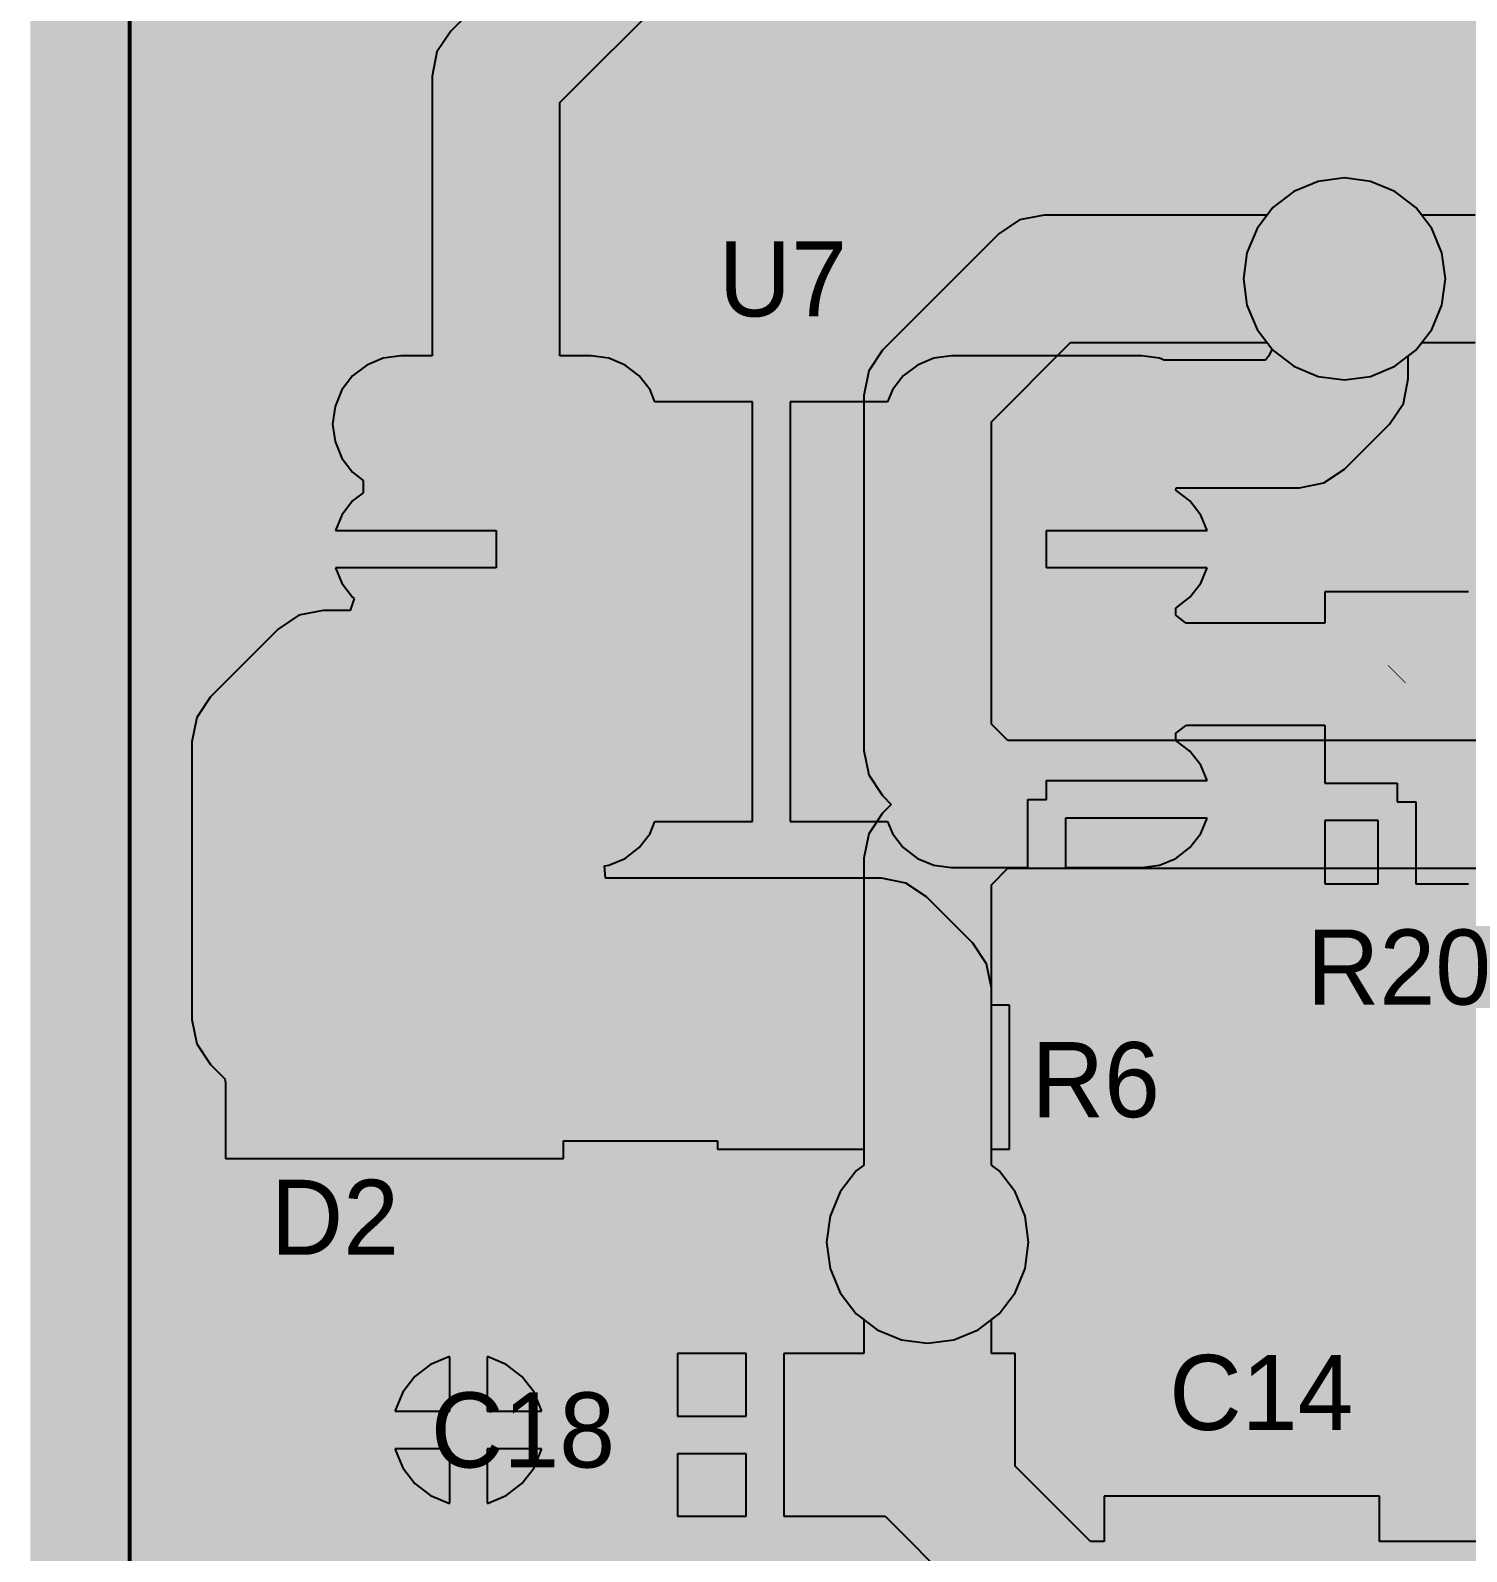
# Model space of a CAD drawing. Extents: x 68.2 to 119.3, y 46.6 to 104.3.
# Drawn here: x 68.24 to 82.81, y 54.52 to 69.96 of the extents above; entities that cross this region are included whole.
import ezdxf

# ---------------------------------------------------------------- set-up
doc = ezdxf.new("R2010")
doc.units = 0
doc.layers.get('0').update_dxf_attribs({"linetype": 'CONTINUOUS'})
for name, color, linetype in [('BOTTOMLAYER', 5, 'CONTINUOUS'), ('BOTTOMSOLDER', 6, 'CONTINUOUS'), ('INTERNALPLANE1', 76, 'CONTINUOUS'), ('INTERNALPLANE2', 16, 'CONTINUOUS'), ('KEEPOUTLAYER', 6, 'CONTINUOUS'), ('MULTILAYER', 9, 'CONTINUOUS'), ('TOPLAYER', 1, 'CONTINUOUS'), ('TOPOVERLAY', 2, 'CONTINUOUS'), ('TOPPASTE', 8, 'CONTINUOUS'), ('TOPSOLDER', 216, 'CONTINUOUS')]:
    doc.layers.add(name, color=color, linetype=linetype)

# ---------------------------------------------------------------- blocks, each defined once
blk = doc.blocks.new('SO_8_1_7')
at = {"layer": 'TOPLAYER', "const_width": 0.61}
for points in [[(-1.829, 1.905), (-3.759, 1.905)], [(3.759, 1.905), (1.829, 1.905)], [(-1.829, 0.635), (-3.759, 0.635)], [(3.759, 0.635), (1.829, 0.635)], [(-1.829, -0.635), (-3.759, -0.635)], [(3.759, -0.635), (1.829, -0.635)], [(-1.829, -1.905), (-3.759, -1.905)], [(3.759, -1.905), (1.829, -1.905)]]:
    blk.add_lwpolyline(points, dxfattribs=at)
at = {"layer": 'TOPLAYER', "const_width": 0.305}
for points in [[(-3.912, 1.905, 1), (-3.607, 1.905, 1)], [(-1.981, 1.905, 1), (-1.676, 1.905, 1)], [(1.676, 1.905, 1), (1.981, 1.905, 1)], [(3.607, 1.905, 1), (3.912, 1.905, 1)], [(-3.912, 0.635, 1), (-3.607, 0.635, 1)], [(-1.981, 0.635, 1), (-1.676, 0.635, 1)], [(1.676, 0.635, 1), (1.981, 0.635, 1)], [(3.607, 0.635, 1), (3.912, 0.635, 1)], [(-3.912, -0.635, 1), (-3.607, -0.635, 1)], [(-1.981, -0.635, 1), (-1.676, -0.635, 1)], [(1.676, -0.635, 1), (1.981, -0.635, 1)], [(3.607, -0.635, 1), (3.912, -0.635, 1)], [(-3.912, -1.905, 1), (-3.607, -1.905, 1)], [(-1.981, -1.905, 1), (-1.676, -1.905, 1)], [(1.676, -1.905, 1), (1.981, -1.905, 1)], [(3.607, -1.905, 1), (3.912, -1.905, 1)]]:
    blk.add_lwpolyline(points, format="xyb", close=True, dxfattribs=at)
at = {"layer": 'TOPLAYER'}
blk.add_solid([(-1, -1.75), (1, -1.75), (-1, 1.75), (1, 1.75)], dxfattribs=at)
at = {"layer": 'TOPOVERLAY', "const_width": 0.254}
for points in [[(-1.27, 2.54), (-1.27, -2.54)], [(-0.635, 2.54), (-1.27, 2.54)], [(1.27, 2.54), (0.635, 2.54)], [(1.27, 2.54), (1.27, -2.54)], [(1.27, -2.54), (-1.27, -2.54)]]:
    blk.add_lwpolyline(points, dxfattribs=at)
at = {"layer": 'TOPOVERLAY', "const_width": 0.127}
for points in [[(-1.333, 2.54, 1), (-1.206, 2.54, 1)], [(-1.333, 2.54, 1), (-1.206, 2.54, 1)], [(-0.699, 2.54, 1), (-0.572, 2.54, 1)], [(-0.699, 2.54, 1), (-0.572, 2.54, 1)], [(0.572, 2.54, 1), (0.699, 2.54, 1)], [(0.572, 2.54, 1), (0.699, 2.54, 1)], [(1.206, 2.54, 1), (1.333, 2.54, 1)], [(1.206, 2.54, 1), (1.333, 2.54, 1)], [(-1.333, -2.54, 1), (-1.206, -2.54, 1)], [(-1.333, -2.54, 1), (-1.206, -2.54, 1)], [(1.206, -2.54, 1), (1.333, -2.54, 1)], [(1.206, -2.54, 1), (1.333, -2.54, 1)]]:
    blk.add_lwpolyline(points, format="xyb", close=True, dxfattribs=at)
at = {"layer": 'TOPOVERLAY', "const_width": 0.254}
blk.add_lwpolyline([(0.635, 2.54, -1), (-0.635, 2.54)], format="xyb", dxfattribs=at)
at = {"layer": 'TOPPASTE', "const_width": 0.61}
for points in [[(-1.829, 1.905), (-3.759, 1.905)], [(3.759, 1.905), (1.829, 1.905)], [(-1.829, 0.635), (-3.759, 0.635)], [(3.759, 0.635), (1.829, 0.635)], [(-1.829, -0.635), (-3.759, -0.635)], [(3.759, -0.635), (1.829, -0.635)], [(-1.829, -1.905), (-3.759, -1.905)], [(3.759, -1.905), (1.829, -1.905)]]:
    blk.add_lwpolyline(points, dxfattribs=at)
at = {"layer": 'TOPPASTE', "const_width": 0.305}
for points in [[(-3.912, 1.905, 1), (-3.607, 1.905, 1)], [(-1.981, 1.905, 1), (-1.676, 1.905, 1)], [(1.676, 1.905, 1), (1.981, 1.905, 1)], [(3.607, 1.905, 1), (3.912, 1.905, 1)], [(-3.912, 0.635, 1), (-3.607, 0.635, 1)], [(-1.981, 0.635, 1), (-1.676, 0.635, 1)], [(1.676, 0.635, 1), (1.981, 0.635, 1)], [(3.607, 0.635, 1), (3.912, 0.635, 1)], [(-3.912, -0.635, 1), (-3.607, -0.635, 1)], [(-1.981, -0.635, 1), (-1.676, -0.635, 1)], [(1.676, -0.635, 1), (1.981, -0.635, 1)], [(3.607, -0.635, 1), (3.912, -0.635, 1)], [(-3.912, -1.905, 1), (-3.607, -1.905, 1)], [(-1.981, -1.905, 1), (-1.676, -1.905, 1)], [(1.676, -1.905, 1), (1.981, -1.905, 1)], [(3.607, -1.905, 1), (3.912, -1.905, 1)]]:
    blk.add_lwpolyline(points, format="xyb", close=True, dxfattribs=at)
at = {"layer": 'TOPPASTE'}
blk.add_solid([(-1, -1.75), (1, -1.75), (-1, 1.75), (1, 1.75)], dxfattribs=at)
at = {"layer": 'TOPSOLDER', "const_width": 0.813}
for points in [[(-1.829, 1.905), (-3.759, 1.905)], [(3.759, 1.905), (1.829, 1.905)], [(-1.829, 0.635), (-3.759, 0.635)], [(3.759, 0.635), (1.829, 0.635)], [(-1.829, -0.635), (-3.759, -0.635)], [(3.759, -0.635), (1.829, -0.635)], [(-1.829, -1.905), (-3.759, -1.905)], [(3.759, -1.905), (1.829, -1.905)]]:
    blk.add_lwpolyline(points, dxfattribs=at)
at = {"layer": 'TOPSOLDER', "const_width": 0.406}
for points in [[(-3.962, 1.905, 1), (-3.556, 1.905, 1)], [(-2.032, 1.905, 1), (-1.626, 1.905, 1)], [(1.626, 1.905, 1), (2.032, 1.905, 1)], [(3.556, 1.905, 1), (3.962, 1.905, 1)], [(-3.962, 0.635, 1), (-3.556, 0.635, 1)], [(-2.032, 0.635, 1), (-1.626, 0.635, 1)], [(1.626, 0.635, 1), (2.032, 0.635, 1)], [(3.556, 0.635, 1), (3.962, 0.635, 1)], [(-3.962, -0.635, 1), (-3.556, -0.635, 1)], [(-2.032, -0.635, 1), (-1.626, -0.635, 1)], [(1.626, -0.635, 1), (2.032, -0.635, 1)], [(3.556, -0.635, 1), (3.962, -0.635, 1)], [(-3.962, -1.905, 1), (-3.556, -1.905, 1)], [(-2.032, -1.905, 1), (-1.626, -1.905, 1)], [(1.626, -1.905, 1), (2.032, -1.905, 1)], [(3.556, -1.905, 1), (3.962, -1.905, 1)]]:
    blk.add_lwpolyline(points, format="xyb", close=True, dxfattribs=at)
at = {"layer": 'TOPSOLDER'}
blk.add_solid([(-1.102, -1.852), (1.102, -1.852), (-1.102, 1.852), (1.102, 1.852)], dxfattribs=at)
blk = doc.blocks.new('R0402_15')
at = {"layer": 'TOPLAYER'}
for points in [[(-1.75, 0.35), (-1.75, -0.35), (-0.85, 0.35), (-0.85, -0.35)], [(-0.45, 0.35), (-0.45, -0.35), (0.45, 0.35), (0.45, -0.35)]]:
    blk.add_solid(points, dxfattribs=at)
at = {"layer": 'TOPOVERLAY', "const_width": 0.203}
for points in [[(0.681, 0.584), (-2.011, 0.584)], [(-2.011, -0.584), (-2.011, 0.584)], [(0.686, 0.584), (0.681, 0.584)], [(0.686, -0.584), (0.686, 0.584)], [(-1.981, -0.584), (-2.011, -0.584)], [(0.686, -0.584), (-1.981, -0.584)]]:
    blk.add_lwpolyline(points, dxfattribs=at)
at = {"layer": 'TOPOVERLAY', "const_width": 0.102}
for points in [[(-2.062, 0.584, 1), (-1.96, 0.584, 1)], [(-2.062, 0.584, 1), (-1.96, 0.584, 1)], [(0.63, 0.584, 1), (0.732, 0.584, 1)], [(0.63, 0.584, 1), (0.732, 0.584, 1)], [(0.635, 0.584, 1), (0.737, 0.584, 1)], [(0.635, 0.584, 1), (0.737, 0.584, 1)], [(-2.062, -0.584, 1), (-1.96, -0.584, 1)], [(-2.062, -0.584, 1), (-1.96, -0.584, 1)], [(-2.032, -0.584, 1), (-1.93, -0.584, 1)], [(-2.032, -0.584, 1), (-1.93, -0.584, 1)], [(0.635, -0.584, 1), (0.737, -0.584, 1)], [(0.635, -0.584, 1), (0.737, -0.584, 1)]]:
    blk.add_lwpolyline(points, format="xyb", close=True, dxfattribs=at)
at = {"layer": 'TOPPASTE'}
for points in [[(-1.75, 0.35), (-1.75, -0.35), (-0.85, 0.35), (-0.85, -0.35)], [(-0.45, 0.35), (-0.45, -0.35), (0.45, 0.35), (0.45, -0.35)]]:
    blk.add_solid(points, dxfattribs=at)
at = {"layer": 'TOPSOLDER'}
for points in [[(-1.852, 0.452), (-1.852, -0.452), (-0.748, 0.452), (-0.748, -0.452)], [(-0.552, 0.452), (-0.552, -0.452), (0.552, 0.452), (0.552, -0.452)]]:
    blk.add_solid(points, dxfattribs=at)
blk = doc.blocks.new('R0402_20')
at = {"layer": 'TOPLAYER'}
for points in [[(-1.75, 0.35), (-1.75, -0.35), (-0.85, 0.35), (-0.85, -0.35)], [(-0.45, 0.35), (-0.45, -0.35), (0.45, 0.35), (0.45, -0.35)]]:
    blk.add_solid(points, dxfattribs=at)
at = {"layer": 'TOPOVERLAY', "const_width": 0.203}
for points in [[(-2.011, 0.584), (0.681, 0.584)], [(-2.011, -0.584), (-2.011, 0.584)], [(0.681, 0.584), (0.686, 0.584)], [(0.686, -0.584), (0.686, 0.584)], [(-2.011, -0.584), (-1.981, -0.584)], [(-1.981, -0.584), (0.686, -0.584)]]:
    blk.add_lwpolyline(points, dxfattribs=at)
at = {"layer": 'TOPOVERLAY', "const_width": 0.102}
for points in [[(-2.062, 0.584, 1), (-1.96, 0.584, 1)], [(-2.062, 0.584, 1), (-1.96, 0.584, 1)], [(0.63, 0.584, 1), (0.732, 0.584, 1)], [(0.63, 0.584, 1), (0.732, 0.584, 1)], [(0.635, 0.584, 1), (0.737, 0.584, 1)], [(0.635, 0.584, 1), (0.737, 0.584, 1)], [(-2.062, -0.584, 1), (-1.96, -0.584, 1)], [(-2.062, -0.584, 1), (-1.96, -0.584, 1)], [(-2.032, -0.584, 1), (-1.93, -0.584, 1)], [(-2.032, -0.584, 1), (-1.93, -0.584, 1)], [(0.635, -0.584, 1), (0.737, -0.584, 1)], [(0.635, -0.584, 1), (0.737, -0.584, 1)]]:
    blk.add_lwpolyline(points, format="xyb", close=True, dxfattribs=at)
at = {"layer": 'TOPPASTE'}
for points in [[(-1.75, 0.35), (-1.75, -0.35), (-0.85, 0.35), (-0.85, -0.35)], [(-0.45, 0.35), (-0.45, -0.35), (0.45, 0.35), (0.45, -0.35)]]:
    blk.add_solid(points, dxfattribs=at)
at = {"layer": 'TOPSOLDER'}
for points in [[(-1.852, 0.452), (-1.852, -0.452), (-0.748, 0.452), (-0.748, -0.452)], [(-0.552, 0.452), (-0.552, -0.452), (0.552, 0.452), (0.552, -0.452)]]:
    blk.add_solid(points, dxfattribs=at)
blk = doc.blocks.new('LED0603_26')
at = {"layer": 'TOPLAYER'}
for points in [[(-0.508, -0.445), (0.508, -0.445), (-0.508, 0.445), (0.508, 0.445)], [(1.143, -0.445), (2.159, -0.445), (1.143, 0.445), (2.159, 0.445)]]:
    blk.add_solid(points, dxfattribs=at)
at = {"layer": 'TOPOVERLAY', "const_width": 0.203}
for points in [[(2.394, 0.635), (-0.781, 0.635)], [(-0.781, 0.635), (-0.781, -0.635)], [(2.394, 0.635), (2.394, -0.635)], [(-1.194, 0.381), (-1.194, -0.432)], [(-0.781, 0), (-1.499, 0)], [(2.394, -0.635), (-0.781, -0.635)]]:
    blk.add_lwpolyline(points, dxfattribs=at)
at = {"layer": 'TOPOVERLAY', "const_width": 0.102}
for points in [[(-0.832, 0.635, 1), (-0.73, 0.635, 1)], [(-0.832, 0.635, 1), (-0.73, 0.635, 1)], [(2.343, 0.635, 1), (2.445, 0.635, 1)], [(2.343, 0.635, 1), (2.445, 0.635, 1)], [(-1.245, 0.381, 1), (-1.143, 0.381, 1)], [(-1.549, 0, 1), (-1.448, 0, 1)], [(-0.832, 0, 1), (-0.73, 0, 1)], [(-1.245, -0.432, 1), (-1.143, -0.432, 1)], [(-0.832, -0.635, 1), (-0.73, -0.635, 1)], [(-0.832, -0.635, 1), (-0.73, -0.635, 1)], [(2.343, -0.635, 1), (2.445, -0.635, 1)], [(2.343, -0.635, 1), (2.445, -0.635, 1)]]:
    blk.add_lwpolyline(points, format="xyb", close=True, dxfattribs=at)
at = {"layer": 'TOPPASTE'}
for points in [[(-0.508, -0.445), (0.508, -0.445), (-0.508, 0.445), (0.508, 0.445)], [(1.143, -0.445), (2.159, -0.445), (1.143, 0.445), (2.159, 0.445)]]:
    blk.add_solid(points, dxfattribs=at)
at = {"layer": 'TOPSOLDER'}
for points in [[(-0.61, -0.546), (0.61, -0.546), (-0.61, 0.546), (0.61, 0.546)], [(1.041, -0.546), (2.261, -0.546), (1.041, 0.546), (2.261, 0.546)]]:
    blk.add_solid(points, dxfattribs=at)
blk = doc.blocks.new('C0603_28')
at = {"layer": 'TOPLAYER'}
for points in [[(-1.333, -0.445), (-0.318, -0.445), (-1.333, 0.445), (-0.318, 0.445)], [(0.318, -0.445), (1.333, -0.445), (0.318, 0.445), (1.333, 0.445)]]:
    blk.add_solid(points, dxfattribs=at)
at = {"layer": 'TOPOVERLAY', "const_width": 0.203}
for points in [[(-1.676, 0.432, -0.414214), (-1.473, 0.635)], [(1.473, 0.635, -0.414214), (1.676, 0.432)], [(-1.473, -0.635, -0.414214), (-1.676, -0.432)], [(1.676, -0.432, -0.414214), (1.473, -0.635)]]:
    blk.add_lwpolyline(points, format="xyb", dxfattribs=at)
for points in [[(1.473, 0.635), (-1.473, 0.635)], [(-1.676, 0.432), (-1.676, -0.432)], [(1.676, 0.432), (1.676, -0.432)], [(1.473, -0.635), (-1.473, -0.635)]]:
    blk.add_lwpolyline(points, dxfattribs=at)
at = {"layer": 'TOPOVERLAY', "const_width": 0.102}
for points in [[(-1.524, 0.635, 1), (-1.422, 0.635, 1)], [(-1.524, 0.635, 1), (-1.422, 0.635, 1)], [(1.422, 0.635, 1), (1.524, 0.635, 1)], [(1.422, 0.635, 1), (1.524, 0.635, 1)], [(-1.727, 0.432, 1), (-1.626, 0.432, 1)], [(-1.727, 0.432, 1), (-1.626, 0.432, 1)], [(1.626, 0.432, 1), (1.727, 0.432, 1)], [(1.626, 0.432, 1), (1.727, 0.432, 1)], [(-1.727, -0.432, 1), (-1.626, -0.432, 1)], [(-1.727, -0.432, 1), (-1.626, -0.432, 1)], [(1.626, -0.432, 1), (1.727, -0.432, 1)], [(1.626, -0.432, 1), (1.727, -0.432, 1)], [(-1.524, -0.635, 1), (-1.422, -0.635, 1)], [(-1.524, -0.635, 1), (-1.422, -0.635, 1)], [(1.422, -0.635, 1), (1.524, -0.635, 1)], [(1.422, -0.635, 1), (1.524, -0.635, 1)]]:
    blk.add_lwpolyline(points, format="xyb", close=True, dxfattribs=at)
at = {"layer": 'TOPPASTE'}
for points in [[(-1.333, -0.445), (-0.318, -0.445), (-1.333, 0.445), (-0.318, 0.445)], [(0.318, -0.445), (1.333, -0.445), (0.318, 0.445), (1.333, 0.445)]]:
    blk.add_solid(points, dxfattribs=at)
at = {"layer": 'TOPSOLDER'}
for points in [[(-1.435, -0.546), (-0.216, -0.546), (-1.435, 0.546), (-0.216, 0.546)], [(0.216, -0.546), (1.435, -0.546), (0.216, 0.546), (1.435, 0.546)]]:
    blk.add_solid(points, dxfattribs=at)
blk = doc.blocks.new('3528_32')
at = {"layer": 'TOPLAYER'}
for points in [[(-0.75, -1.016), (0.75, -1.016), (-0.75, 1.016), (0.75, 1.016)], [(2.298, -1.016), (3.798, -1.016), (2.298, 1.016), (3.798, 1.016)]]:
    blk.add_solid(points, dxfattribs=at)
at = {"layer": 'TOPOVERLAY'}
for points, const_width in [([(-1.157, 1.016), (-0.925, 1.247)], 0.254), ([(-0.925, 1.247), (-0.934, 1.247)], 0.254), ([(0.968, 1.243), (-0.934, 1.247)], 0.203), ([(-0.934, -1.209), (-0.934, 1.247)], 0.2), ([(3.994, 1.27), (2.238, 1.27)], 0.203), ([(3.994, -1.27), (3.994, 1.27)], 0.203), ([(-1.157, -0.986), (-1.157, 1.016)], 0.254), ([(-1, -1.143), (-1.157, -0.986)], 0.254), ([(0.947, -1.215), (-0.916, -1.209)], 0.203), ([(3.994, -1.27), (2.301, -1.27)], 0.203)]:
    blk.add_lwpolyline(points, dxfattribs=dict(at, const_width=const_width))
for points, const_width in [([(-0.997, 1.247, 1), (-0.87, 1.247, 1)], 0.127), ([(-0.989, 1.247, 1), (-0.862, 1.247, 1)], 0.127), ([(-0.989, 1.247, 1), (-0.862, 1.247, 1)], 0.127), ([(-0.985, 1.247, 1), (-0.883, 1.247, 1)], 0.102), ([(-0.984, 1.247, 1), (-0.884, 1.247, 1)], 0.1), ([(0.918, 1.243, 1), (1.019, 1.243, 1)], 0.102), ([(2.187, 1.27, 1), (2.288, 1.27, 1)], 0.102), ([(3.944, 1.27, 1), (4.045, 1.27, 1)], 0.102), ([(3.944, 1.27, 1), (4.045, 1.27, 1)], 0.102), ([(-1.22, 1.016, 1), (-1.093, 1.016, 1)], 0.127), ([(-1.22, 1.016, 1), (-1.093, 1.016, 1)], 0.127), ([(-1.22, -0.986, 1), (-1.093, -0.986, 1)], 0.127), ([(-1.22, -0.986, 1), (-1.093, -0.986, 1)], 0.127), ([(-1.063, -1.143, 1), (-0.936, -1.143, 1)], 0.127), ([(-0.984, -1.209, 1), (-0.884, -1.209, 1)], 0.1), ([(-0.967, -1.209, 1), (-0.865, -1.209, 1)], 0.102), ([(0.896, -1.215, 1), (0.998, -1.215, 1)], 0.102), ([(2.25, -1.27, 1), (2.351, -1.27, 1)], 0.102), ([(3.944, -1.27, 1), (4.045, -1.27, 1)], 0.102), ([(3.944, -1.27, 1), (4.045, -1.27, 1)], 0.102)]:
    blk.add_lwpolyline(points, format="xyb", close=True, dxfattribs=dict(at, const_width=const_width))
at = {"layer": 'TOPPASTE'}
for points in [[(-0.75, -1.016), (0.75, -1.016), (-0.75, 1.016), (0.75, 1.016)], [(2.298, -1.016), (3.798, -1.016), (2.298, 1.016), (3.798, 1.016)]]:
    blk.add_solid(points, dxfattribs=at)
at = {"layer": 'TOPSOLDER'}
for points in [[(-0.852, -1.118), (0.852, -1.118), (-0.852, 1.118), (0.852, 1.118)], [(2.196, -1.118), (3.9, -1.118), (2.196, 1.118), (3.9, 1.118)]]:
    blk.add_solid(points, dxfattribs=at)

msp = doc.modelspace()

# ---------------------------------------------------------------- linework, layer by layer
at = {"layer": 'BOTTOMLAYER'}
for p, q in [((69.237, 49.03), (69.237, 101.473)), ((81.307, 68.427), (81.06, 68.324)), ((81.572, 68.462), (81.307, 68.427)), ((81.837, 68.427), (81.572, 68.462)), ((82.084, 68.324), (81.837, 68.427)), ((81.06, 68.324), (80.847, 68.162)), ((82.297, 68.162), (82.084, 68.324)), ((80.847, 68.162), (80.788, 68.084)), ((82.356, 68.084), (82.297, 68.162)), ((78.276, 68.035), (78.066, 67.895)), ((78.524, 68.084), (78.276, 68.035)), ((80.788, 68.084), (78.524, 68.084)), ((82.898, 68.084), (82.356, 68.084)), ((78.066, 67.895), (76.884, 66.713)), ((76.884, 66.713), (76.744, 66.503)), ((77.989, 65.987), (78.792, 66.79)), ((78.792, 66.79), (80.788, 66.79)), ((80.788, 66.79), (80.847, 66.712)), ((80.847, 66.712), (81.06, 66.55)), ((82.084, 66.55), (82.297, 66.712)), ((82.297, 66.712), (82.356, 66.79)), ((82.356, 66.79), (82.898, 66.79)), ((81.06, 66.55), (81.307, 66.447)), ((81.837, 66.447), (82.084, 66.55)), ((76.744, 66.503), (76.695, 66.255)), ((81.307, 66.447), (81.572, 66.412)), ((81.572, 66.412), (81.837, 66.447)), ((76.695, 66.255), (76.695, 62.65)), ((77.989, 62.918), (77.989, 65.987)), ((78.157, 62.75), (77.989, 62.918)), ((88.403, 62.75), (78.157, 62.75)), ((76.695, 62.65), (76.744, 62.402)), ((76.744, 62.402), (76.884, 62.192)), ((76.884, 62.192), (76.973, 62.103)), ((76.973, 62.103), (76.884, 62.014)), ((76.884, 62.014), (76.744, 61.804)), ((76.744, 61.804), (76.695, 61.556)), ((76.695, 61.556), (76.695, 58.442)), ((77.989, 61.288), (78.157, 61.456)), ((78.157, 61.456), (84.535, 61.456)), ((77.989, 58.442), (77.989, 61.288)), ((76.617, 58.383), (76.455, 58.17)), ((76.695, 58.442), (76.617, 58.383)), ((78.067, 58.383), (77.989, 58.442)), ((78.229, 58.17), (78.067, 58.383)), ((76.455, 58.17), (76.352, 57.923)), ((78.332, 57.923), (78.229, 58.17)), ((76.352, 57.923), (76.317, 57.658)), ((78.367, 57.658), (78.332, 57.923)), ((76.317, 57.658), (76.352, 57.393)), ((78.332, 57.393), (78.367, 57.658)), ((76.352, 57.393), (76.455, 57.146)), ((78.229, 57.146), (78.332, 57.393)), ((76.455, 57.146), (76.617, 56.933)), ((78.067, 56.933), (78.229, 57.146)), ((76.617, 56.933), (76.83, 56.771)), ((77.854, 56.771), (78.067, 56.933)), ((76.83, 56.771), (77.077, 56.668)), ((77.077, 56.668), (77.342, 56.633)), ((77.342, 56.633), (77.607, 56.668)), ((77.607, 56.668), (77.854, 56.771)), ((72.298, 56.419), (72.139, 56.296)), ((72.483, 56.495), (72.298, 56.419)), ((72.492, 56.496), (72.483, 56.495)), ((72.492, 55.944), (72.492, 56.496)), ((72.881, 56.495), (72.873, 56.496)), ((72.873, 56.496), (72.873, 55.944)), ((73.066, 56.419), (72.881, 56.495)), ((73.225, 56.296), (73.066, 56.419)), ((72.139, 56.296), (72.016, 56.137)), ((73.348, 56.137), (73.225, 56.296)), ((72.016, 56.137), (71.94, 55.952)), ((73.424, 55.952), (73.348, 56.137)), ((71.94, 55.952), (71.939, 55.944)), ((71.939, 55.944), (72.492, 55.944)), ((72.873, 55.944), (73.425, 55.944)), ((73.425, 55.944), (73.424, 55.952)), ((72.492, 55.562), (71.939, 55.562)), ((71.939, 55.562), (71.94, 55.554)), ((71.94, 55.554), (72.016, 55.369)), ((72.492, 55.01), (72.492, 55.562)), ((73.425, 55.562), (72.873, 55.562)), ((72.873, 55.562), (72.873, 55.01)), ((73.348, 55.369), (73.424, 55.554)), ((73.424, 55.554), (73.425, 55.562)), ((72.016, 55.369), (72.139, 55.21)), ((73.225, 55.21), (73.348, 55.369)), ((72.139, 55.21), (72.298, 55.087)), ((73.066, 55.087), (73.225, 55.21)), ((72.298, 55.087), (72.483, 55.011)), ((72.483, 55.011), (72.492, 55.01)), ((72.873, 55.01), (72.881, 55.011)), ((72.881, 55.011), (73.066, 55.087))]:
    msp.add_line(p, q, dxfattribs=at)
for points, const_width in [([(81.255, 67.437, 1), (81.89, 67.437, 1)], 0.635), ([(78.397, 67.437, 1), (78.651, 67.437, 1)], 0.254), ([(78.397, 67.437, 1), (78.651, 67.437, 1)], 0.254), ([(81.445, 67.437, 1), (81.699, 67.437, 1)], 0.254), ([(81.445, 67.437, 1), (81.699, 67.437, 1)], 0.254), ([(77.215, 66.255, 1), (77.469, 66.255, 1)], 0.254), ([(77.215, 66.255, 1), (77.469, 66.255, 1)], 0.254), ([(77.215, 62.65, 1), (77.469, 62.65, 1)], 0.254), ([(77.215, 62.65, 1), (77.469, 62.65, 1)], 0.254), ([(77.762, 62.103, 1), (78.016, 62.103, 1)], 0.254), ([(77.762, 62.103, 1), (78.016, 62.103, 1)], 0.254), ([(77.762, 62.103, 1), (78.016, 62.103, 1)], 0.254), ([(77.215, 61.556, 1), (77.469, 61.556, 1)], 0.254), ([(77.215, 61.556, 1), (77.469, 61.556, 1)], 0.254), ([(77.024, 57.658, 1), (77.659, 57.658, 1)], 0.635), ([(77.215, 57.658, 1), (77.469, 57.658, 1)], 0.254), ([(72.492, 55.753, 1), (72.873, 55.753, 1)], 0.381)]:
    msp.add_lwpolyline(points, format="xyb", close=True, dxfattribs=dict(at, const_width=const_width))
at = {"layer": 'BOTTOMLAYER', "const_width": 0.508}
for points in [[(77.342, 66.255), (78.524, 67.437)], [(78.524, 67.437), (81.572, 67.437)], [(81.572, 67.437), (86.271, 67.437)], [(77.342, 62.65), (77.342, 66.255)], [(77.342, 62.65), (77.889, 62.103)], [(77.342, 61.556), (77.889, 62.103)], [(77.889, 62.103), (88.811, 62.103)], [(77.342, 57.658), (77.342, 61.556)]]:
    msp.add_lwpolyline(points, dxfattribs=at)
at = {"layer": 'BOTTOMSOLDER'}
for points, const_width in [([(81.204, 67.437, 1), (81.94, 67.437, 1)], 0.737), ([(76.974, 57.658, 1), (77.71, 57.658, 1)], 0.737), ([(72.441, 55.753, 1), (72.923, 55.753, 1)], 0.483)]:
    msp.add_lwpolyline(points, format="xyb", close=True, dxfattribs=dict(at, const_width=const_width))
at = {"layer": 'INTERNALPLANE1'}
msp.add_line((69.255, 49.53), (69.255, 101.473), dxfattribs=at)
at = {"layer": 'INTERNALPLANE1', "const_width": 1.016}
msp.add_lwpolyline([(68.745, 49.53), (68.745, 101.473)], dxfattribs=at)
at = {"layer": 'INTERNALPLANE1'}
for points, const_width in [([(81.14, 67.437, 1), (82.004, 67.437, 1)], 0.864), ([(76.91, 57.658, 1), (77.774, 57.658, 1)], 0.864), ([(72.296, 56.513, 1), (72.423, 56.513, 1)], 0.127), ([(72.941, 56.513, 1), (73.068, 56.513, 1)], 0.127), ([(71.859, 56.076, 1), (71.986, 56.076, 1)], 0.127), ([(73.378, 56.076, 1), (73.505, 56.076, 1)], 0.127), ([(71.859, 55.43, 1), (71.986, 55.43, 1)], 0.127), ([(73.378, 55.43, 1), (73.505, 55.43, 1)], 0.127), ([(72.296, 54.993, 1), (72.423, 54.993, 1)], 0.127), ([(72.941, 54.993, 1), (73.068, 54.993, 1)], 0.127)]:
    msp.add_lwpolyline(points, format="xyb", close=True, dxfattribs=dict(at, const_width=const_width))
at = {"layer": 'INTERNALPLANE1', "const_width": 0.254}
for points in [[(72.359, 56.513, -0.203452), (73.005, 56.513)], [(71.922, 55.43, -0.203452), (71.922, 56.076)], [(73.442, 56.076, -0.203452), (73.442, 55.43)], [(73.005, 54.993, -0.203452), (72.359, 54.993)]]:
    msp.add_lwpolyline(points, format="xyb", dxfattribs=at)
at = {"layer": 'INTERNALPLANE2', "const_width": 1.016}
msp.add_lwpolyline([(68.745, 49.53), (68.745, 101.473)], dxfattribs=at)
at = {"layer": 'INTERNALPLANE2'}
for points, const_width in [([(81.14, 67.437, 1), (82.004, 67.437, 1)], 0.864), ([(76.91, 57.658, 1), (77.774, 57.658, 1)], 0.864), ([(72.333, 55.753, 1), (73.031, 55.753, 1)], 0.699)]:
    msp.add_lwpolyline(points, format="xyb", close=True, dxfattribs=dict(at, const_width=const_width))
msp.add_solid([(68.999, 47.625), (91.986, 47.625), (68.999, 70.358), (91.986, 70.358)], dxfattribs=at)
at = {"layer": 'KEEPOUTLAYER', "const_width": 0.203}
msp.add_lwpolyline([(68.745, 49.03), (68.745, 101.473)], dxfattribs=at)
at = {"layer": 'MULTILAYER'}
for points, const_width in [([(81.255, 67.437, 1), (81.89, 67.437, 1)], 0.635), ([(77.024, 57.658, 1), (77.659, 57.658, 1)], 0.635), ([(72.492, 55.753, 1), (72.873, 55.753, 1)], 0.381)]:
    msp.add_lwpolyline(points, format="xyb", close=True, dxfattribs=dict(at, const_width=const_width))
at = {"layer": 'TOPLAYER'}
for p, q in [((69.237, 49.03), (69.237, 101.473)), ((74.194, 71.642), (72.504, 69.952)), ((73.609, 69.226), (75.299, 70.916)), ((72.504, 69.952), (72.363, 69.742)), ((72.363, 69.742), (72.314, 69.494)), ((72.314, 69.494), (72.314, 66.656)), ((73.609, 66.656), (73.609, 69.226)), ((81.307, 68.427), (81.06, 68.324)), ((81.572, 68.462), (81.307, 68.427)), ((81.837, 68.427), (81.572, 68.462)), ((82.084, 68.324), (81.837, 68.427)), ((81.06, 68.324), (80.847, 68.162)), ((82.297, 68.162), (82.084, 68.324)), ((80.847, 68.162), (80.685, 67.949)), ((82.459, 67.949), (82.297, 68.162)), ((80.685, 67.949), (80.582, 67.702)), ((82.562, 67.702), (82.459, 67.949)), ((80.582, 67.702), (80.547, 67.437)), ((82.597, 67.437), (82.562, 67.702)), ((80.547, 67.437), (80.582, 67.172)), ((82.562, 67.172), (82.597, 67.437)), ((80.582, 67.172), (80.685, 66.925)), ((82.459, 66.925), (82.562, 67.172)), ((80.685, 66.925), (80.838, 66.725)), ((82.297, 66.712), (82.459, 66.925)), ((80.838, 66.725), (80.802, 66.654)), ((82.219, 66.653), (82.297, 66.712)), ((71.65, 66.563), (71.507, 66.453)), ((71.817, 66.632), (71.65, 66.563)), ((71.996, 66.656), (71.817, 66.632)), ((72.314, 66.656), (71.996, 66.656)), ((73.927, 66.656), (73.609, 66.656)), ((74.106, 66.632), (73.927, 66.656)), ((74.272, 66.563), (74.106, 66.632)), ((74.416, 66.453), (74.272, 66.563)), ((77.238, 66.563), (77.095, 66.453)), ((77.405, 66.632), (77.238, 66.563)), ((77.584, 66.656), (77.405, 66.632)), ((79.515, 66.656), (77.584, 66.656)), ((79.694, 66.632), (79.515, 66.656)), ((79.744, 66.611), (79.694, 66.632)), ((80.77, 66.611), (79.744, 66.611)), ((80.802, 66.654), (80.77, 66.611)), ((82.219, 66.421), (82.219, 66.653)), ((71.507, 66.453), (71.397, 66.31)), ((74.526, 66.31), (74.416, 66.453)), ((77.095, 66.453), (76.985, 66.31)), ((82.17, 66.173), (82.219, 66.421)), ((82.219, 66.421), (82.219, 66.421)), ((82.219, 66.421), (82.219, 66.421)), ((82.219, 66.421), (82.219, 66.421)), ((71.397, 66.31), (71.328, 66.143)), ((74.575, 66.19), (74.526, 66.31)), ((76.985, 66.31), (76.936, 66.19)), ((71.328, 66.143), (71.304, 65.964)), ((75.565, 66.19), (74.575, 66.19)), ((75.565, 64.059), (75.565, 66.19)), ((76.936, 66.19), (75.946, 66.19)), ((75.946, 66.19), (75.946, 64.059)), ((82.03, 65.963), (82.17, 66.173)), ((71.304, 65.964), (71.328, 65.785)), ((81.573, 65.506), (82.03, 65.963)), ((71.328, 65.785), (71.397, 65.618)), ((71.397, 65.618), (71.507, 65.475)), ((71.507, 65.475), (71.614, 65.392)), ((81.363, 65.366), (81.573, 65.506)), ((71.614, 65.392), (71.614, 65.265)), ((79.86, 65.293), (79.865, 65.316)), ((79.865, 65.316), (81.115, 65.316)), ((81.115, 65.316), (81.363, 65.366)), ((71.507, 65.183), (71.397, 65.04)), ((71.614, 65.265), (71.507, 65.183)), ((80.004, 65.183), (79.86, 65.293)), ((80.114, 65.04), (80.004, 65.183)), ((71.397, 65.04), (71.333, 64.884)), ((80.178, 64.884), (80.114, 65.04)), ((71.333, 64.884), (72.962, 64.884)), ((72.962, 64.884), (72.962, 64.503)), ((78.549, 64.503), (78.549, 64.884)), ((78.549, 64.884), (80.178, 64.884)), ((72.962, 64.503), (71.333, 64.503)), ((71.333, 64.503), (71.397, 64.348)), ((80.178, 64.503), (78.549, 64.503)), ((80.114, 64.348), (80.178, 64.503)), ((71.397, 64.348), (71.507, 64.205)), ((80.004, 64.205), (80.114, 64.348)), ((82.832, 64.259), (81.374, 64.259)), ((81.374, 64.259), (81.374, 63.942)), ((71.524, 64.192), (71.483, 64.071)), ((71.507, 64.205), (71.524, 64.192)), ((79.86, 64.095), (80.004, 64.205)), ((79.86, 64.023), (79.86, 64.095)), ((70.961, 64.022), (70.751, 63.882)), ((71.209, 64.071), (70.961, 64.022)), ((71.483, 64.071), (71.209, 64.071)), ((75.565, 61.928), (75.565, 64.059)), ((75.946, 64.059), (75.946, 61.928)), ((79.956, 63.95), (79.86, 64.023)), ((79.966, 63.943), (79.956, 63.95)), ((79.968, 63.942), (79.966, 63.943)), ((79.966, 63.943), (79.966, 63.943)), ((79.969, 63.942), (79.968, 63.942)), ((81.374, 63.942), (79.969, 63.942)), ((79.969, 63.942), (79.969, 63.942)), ((79.969, 63.942), (79.969, 63.942)), ((70.751, 63.882), (70.065, 63.196)), ((70.065, 63.196), (69.925, 62.986)), ((69.925, 62.986), (69.876, 62.738)), ((79.86, 62.825), (79.956, 62.898)), ((79.956, 62.898), (79.966, 62.905)), ((79.966, 62.905), (79.969, 62.906)), ((79.966, 62.905), (79.966, 62.905)), ((79.966, 62.905), (79.966, 62.905)), ((79.966, 62.905), (79.966, 62.905)), ((79.969, 62.906), (81.374, 62.906)), ((81.374, 62.906), (81.374, 62.597)), ((69.876, 62.738), (69.876, 59.919)), ((79.86, 62.753), (79.86, 62.825)), ((80.004, 62.643), (79.86, 62.753)), ((80.114, 62.5), (80.004, 62.643)), ((81.374, 62.597), (81.374, 62.319)), ((80.178, 62.344), (80.114, 62.5)), ((78.549, 62.154), (78.549, 62.344)), ((78.549, 62.344), (80.178, 62.344)), ((81.374, 62.319), (82.106, 62.319)), ((82.106, 62.319), (82.106, 62.129)), ((78.359, 61.462), (78.359, 62.154)), ((78.359, 62.154), (78.549, 62.154)), ((82.106, 62.129), (82.296, 62.129)), ((82.296, 62.129), (82.296, 61.297)), ((74.526, 61.808), (74.575, 61.928)), ((74.575, 61.928), (75.565, 61.928)), ((75.946, 61.928), (76.936, 61.928)), ((76.936, 61.928), (76.985, 61.808)), ((80.178, 61.963), (78.74, 61.963)), ((78.74, 61.963), (78.74, 61.462)), ((80.114, 61.808), (80.178, 61.963)), ((81.915, 61.938), (81.374, 61.938)), ((81.374, 61.938), (81.374, 61.297)), ((81.915, 61.297), (81.915, 61.938)), ((74.416, 61.665), (74.526, 61.808)), ((76.985, 61.808), (77.095, 61.665)), ((80.004, 61.665), (80.114, 61.808)), ((74.272, 61.555), (74.416, 61.665)), ((77.095, 61.665), (77.238, 61.555)), ((79.86, 61.555), (80.004, 61.665)), ((74.064, 61.48), (74.106, 61.486)), ((74.072, 61.353), (74.064, 61.48)), ((74.106, 61.486), (74.272, 61.555)), ((77.238, 61.555), (77.405, 61.486)), ((77.405, 61.486), (77.584, 61.462)), ((77.584, 61.462), (78.359, 61.462)), ((78.74, 61.462), (79.515, 61.462)), ((79.515, 61.462), (79.694, 61.486)), ((79.694, 61.486), (79.86, 61.555)), ((76.873, 61.353), (74.072, 61.353)), ((77.121, 61.304), (76.873, 61.353)), ((77.331, 61.164), (77.121, 61.304)), ((77.8, 60.695), (77.331, 61.164)), ((81.374, 61.297), (81.915, 61.297)), ((82.296, 61.297), (82.832, 61.297)), ((77.94, 60.485), (77.8, 60.695)), ((77.989, 60.237), (77.94, 60.485)), ((77.989, 60.065), (77.989, 60.237)), ((78.173, 60.065), (77.989, 60.065)), ((78.173, 58.603), (78.173, 60.065)), ((69.876, 59.919), (69.925, 59.671)), ((69.925, 59.671), (70.065, 59.461)), ((70.065, 59.461), (70.209, 59.317)), ((70.209, 59.317), (70.218, 59.272)), ((70.218, 59.272), (70.218, 58.509)), ((73.647, 58.509), (73.647, 58.687)), ((73.647, 58.687), (75.211, 58.687)), ((75.211, 58.687), (75.211, 58.603)), ((75.211, 58.603), (76.695, 58.603)), ((76.695, 58.603), (76.695, 58.442)), ((77.989, 58.442), (77.989, 58.603)), ((77.989, 58.603), (78.173, 58.603)), ((70.218, 58.509), (73.647, 58.509)), ((76.617, 58.383), (76.455, 58.17)), ((76.695, 58.442), (76.617, 58.383)), ((78.067, 58.383), (77.989, 58.442)), ((78.229, 58.17), (78.067, 58.383)), ((76.455, 58.17), (76.352, 57.923)), ((78.332, 57.923), (78.229, 58.17)), ((76.352, 57.923), (76.317, 57.658)), ((78.367, 57.658), (78.332, 57.923)), ((76.317, 57.658), (76.352, 57.393)), ((78.332, 57.393), (78.367, 57.658)), ((76.352, 57.393), (76.455, 57.146)), ((78.229, 57.146), (78.332, 57.393)), ((76.455, 57.146), (76.617, 56.933)), ((78.067, 56.933), (78.229, 57.146)), ((76.617, 56.933), (76.695, 56.874)), ((76.695, 56.874), (76.695, 56.808)), ((77.989, 56.874), (78.067, 56.933)), ((77.989, 56.812), (77.989, 56.874)), ((76.695, 56.808), (76.695, 56.803)), ((76.695, 56.803), (76.695, 56.528)), ((77.99, 56.807), (77.989, 56.812)), ((77.99, 56.528), (77.99, 56.807)), ((75.501, 56.528), (74.803, 56.528)), ((74.803, 56.528), (74.803, 55.893)), ((75.501, 55.893), (75.501, 56.528)), ((76.695, 56.528), (75.882, 56.528)), ((75.882, 56.528), (75.882, 55.702)), ((78.232, 56.528), (77.99, 56.528)), ((78.232, 55.386), (78.232, 56.528)), ((72.298, 56.419), (72.139, 56.296)), ((72.483, 56.495), (72.298, 56.419)), ((72.492, 56.496), (72.483, 56.495)), ((72.492, 55.944), (72.492, 56.496)), ((72.881, 56.495), (72.873, 56.496)), ((72.873, 56.496), (72.873, 55.944)), ((73.066, 56.419), (72.881, 56.495)), ((73.225, 56.296), (73.066, 56.419)), ((72.139, 56.296), (72.016, 56.137)), ((73.348, 56.137), (73.225, 56.296)), ((72.016, 56.137), (71.94, 55.952)), ((73.424, 55.952), (73.348, 56.137)), ((71.94, 55.952), (71.939, 55.944)), ((71.939, 55.944), (72.492, 55.944)), ((72.873, 55.944), (73.425, 55.944)), ((73.425, 55.944), (73.424, 55.952)), ((74.803, 55.893), (75.501, 55.893)), ((75.882, 55.702), (75.882, 54.877)), ((72.492, 55.562), (71.939, 55.562)), ((71.939, 55.562), (71.94, 55.554)), ((71.94, 55.554), (72.016, 55.369)), ((72.492, 55.01), (72.492, 55.562)), ((73.425, 55.562), (72.873, 55.562)), ((72.873, 55.562), (72.873, 55.01)), ((73.348, 55.369), (73.424, 55.554)), ((73.424, 55.554), (73.425, 55.562)), ((75.501, 55.512), (74.803, 55.512)), ((74.803, 55.512), (74.803, 54.877)), ((75.501, 54.877), (75.501, 55.512)), ((72.016, 55.369), (72.139, 55.21)), ((73.225, 55.21), (73.348, 55.369)), ((78.995, 54.622), (78.232, 55.386)), ((72.139, 55.21), (72.298, 55.087)), ((73.066, 55.087), (73.225, 55.21)), ((72.298, 55.087), (72.483, 55.011)), ((72.483, 55.011), (72.492, 55.01)), ((72.873, 55.01), (72.881, 55.011)), ((72.881, 55.011), (73.066, 55.087)), ((81.928, 55.081), (79.134, 55.081)), ((79.134, 55.081), (79.134, 54.622)), ((81.928, 54.622), (81.928, 55.081)), ((74.803, 54.877), (75.501, 54.877)), ((75.882, 54.877), (76.91, 54.877)), ((76.91, 54.877), (78.269, 53.517)), ((79.134, 54.622), (78.995, 54.622)), ((85.89, 54.622), (81.928, 54.622))]:
    msp.add_line(p, q, dxfattribs=at)
for points, const_width in [([(72.961, 69.494), (74.841, 71.374)], 0.508), ([(72.961, 65.964), (72.961, 69.494)], 0.508), ([(81.572, 66.421), (81.572, 67.437)], 0.508), ([(81.115, 65.964), (81.572, 66.421)], 0.508), ([(78.549, 65.964), (81.115, 65.964)], 0.508), ([(72.961, 64.694), (75.12, 64.694)], 0.508), ([(75.12, 64.694), (75.755, 64.059)], 0.508), ([(75.755, 64.059), (76.39, 64.694)], 0.508), ([(76.39, 64.694), (78.549, 64.694)], 0.508), ([(70.523, 62.738), (71.209, 63.424)], 0.508), ([(71.209, 63.424), (72.961, 63.424)], 0.508), ([(78.549, 63.424), (82.101, 63.424)], 0.254), ([(82.101, 63.424), (82.105, 63.428)], 0.254), ([(70.523, 59.919), (70.523, 62.738)], 0.508), ([(72.961, 61.443), (72.961, 62.154)], 0.508), ([(78.549, 62.154), (82.08, 62.154)], 0.254), ([(82.08, 62.154), (82.105, 62.128)], 0.254), ([(72.961, 61.443), (73.698, 60.706)], 0.508), ([(73.698, 60.706), (76.873, 60.706)], 0.508), ([(76.873, 60.706), (77.342, 60.237)], 0.508), ([(77.342, 59.334), (77.342, 60.237)], 0.508), ([(70.523, 59.919), (71.107, 59.334)], 0.508), ([(72.758, 59.334), (76.042, 59.334)], 0.508), ([(77.342, 57.658), (77.342, 59.334)], 0.508), ([(77.342, 56.808), (77.342, 57.658)], 0.508), ([(77.342, 56.808), (77.343, 56.807)], 0.508), ([(77.343, 55.702), (77.343, 56.807)], 0.508), ([(77.343, 55.359), (77.343, 55.702)], 0.508), ([(77.343, 55.359), (78.727, 53.975)], 0.508)]:
    msp.add_lwpolyline(points, dxfattribs=dict(at, const_width=const_width))
for points, const_width in [([(72.834, 69.494, 1), (73.088, 69.494, 1)], 0.254), ([(72.834, 69.494, 1), (73.088, 69.494, 1)], 0.254), ([(81.255, 67.437, 1), (81.89, 67.437, 1)], 0.635), ([(81.445, 67.437, 1), (81.699, 67.437, 1)], 0.254), ([(81.445, 66.421, 1), (81.699, 66.421, 1)], 0.254), ([(81.445, 66.421, 1), (81.699, 66.421, 1)], 0.254), ([(72.834, 65.964, 1), (73.088, 65.964, 1)], 0.254), ([(78.422, 65.964, 1), (78.676, 65.964, 1)], 0.254), ([(80.988, 65.964, 1), (81.242, 65.964, 1)], 0.254), ([(80.988, 65.964, 1), (81.242, 65.964, 1)], 0.254), ([(75.101, 65.336, 1), (75.355, 65.336, 1)], 0.254), ([(76.156, 65.336, 1), (76.41, 65.336, 1)], 0.254), ([(72.834, 64.694, 1), (73.088, 64.694, 1)], 0.254), ([(73.55, 64.694, 1), (73.804, 64.694, 1)], 0.254), ([(74.105, 64.694, 1), (74.359, 64.694, 1)], 0.254), ([(74.993, 64.694, 1), (75.247, 64.694, 1)], 0.254), ([(74.993, 64.694, 1), (75.247, 64.694, 1)], 0.254), ([(76.263, 64.694, 1), (76.517, 64.694, 1)], 0.254), ([(76.263, 64.694, 1), (76.517, 64.694, 1)], 0.254), ([(77.152, 64.694, 1), (77.406, 64.694, 1)], 0.254), ([(77.707, 64.694, 1), (77.961, 64.694, 1)], 0.254), ([(78.422, 64.694, 1), (78.676, 64.694, 1)], 0.254), ([(75.101, 64.281, 1), (75.355, 64.281, 1)], 0.254), ([(76.156, 64.281, 1), (76.41, 64.281, 1)], 0.254), ([(75.628, 64.059, 1), (75.882, 64.059, 1)], 0.254), ([(75.628, 64.059, 1), (75.882, 64.059, 1)], 0.254), ([(71.082, 63.424, 1), (71.336, 63.424, 1)], 0.254), ([(71.082, 63.424, 1), (71.336, 63.424, 1)], 0.254), ([(72.834, 63.424, 1), (73.088, 63.424, 1)], 0.254), ([(79.577, 63.55, 1), (79.704, 63.55, 1)], 0.127), ([(81.884, 63.586, 1), (82.011, 63.586, 1)], 0.127), ([(78.486, 63.424, 1), (78.613, 63.424, 1)], 0.127), ([(79.88, 63.424, 1), (80.007, 63.424, 1)], 0.127), ([(79.88, 63.424, 1), (80.007, 63.424, 1)], 0.127), ([(81.492, 63.424, 1), (81.619, 63.424, 1)], 0.127), ([(81.515, 63.424, 1), (81.642, 63.424, 1)], 0.127), ([(82.037, 63.424, 1), (82.164, 63.424, 1)], 0.127), ([(82.037, 63.424, 1), (82.164, 63.424, 1)], 0.127), ([(82.042, 63.428, 1), (82.169, 63.428, 1)], 0.127), ([(79.577, 63.298, 1), (79.704, 63.298, 1)], 0.127), ([(81.884, 63.271, 1), (82.011, 63.271, 1)], 0.127), ([(70.396, 62.738, 1), (70.65, 62.738, 1)], 0.254), ([(70.396, 62.738, 1), (70.65, 62.738, 1)], 0.254), ([(72.834, 62.154, 1), (73.088, 62.154, 1)], 0.254), ([(79.577, 62.28, 1), (79.704, 62.28, 1)], 0.127), ([(81.884, 62.286, 1), (82.011, 62.286, 1)], 0.127), ([(78.486, 62.154, 1), (78.613, 62.154, 1)], 0.127), ([(79.88, 62.154, 1), (80.007, 62.154, 1)], 0.127), ([(79.88, 62.154, 1), (80.007, 62.154, 1)], 0.127), ([(81.442, 62.154, 1), (81.569, 62.154, 1)], 0.127), ([(81.565, 62.154, 1), (81.692, 62.154, 1)], 0.127), ([(82.017, 62.154, 1), (82.144, 62.154, 1)], 0.127), ([(82.017, 62.154, 1), (82.144, 62.154, 1)], 0.127), ([(82.042, 62.128, 1), (82.169, 62.128, 1)], 0.127), ([(79.577, 62.028, 1), (79.704, 62.028, 1)], 0.127), ([(81.884, 61.971, 1), (82.011, 61.971, 1)], 0.127), ([(72.834, 61.443, 1), (73.088, 61.443, 1)], 0.254), ([(72.834, 61.443, 1), (73.088, 61.443, 1)], 0.254), ([(73.571, 60.706, 1), (73.825, 60.706, 1)], 0.254), ([(73.571, 60.706, 1), (73.825, 60.706, 1)], 0.254), ([(76.746, 60.706, 1), (77, 60.706, 1)], 0.254), ([(76.746, 60.706, 1), (77, 60.706, 1)], 0.254), ([(77.215, 60.237, 1), (77.469, 60.237, 1)], 0.254), ([(77.215, 60.237, 1), (77.469, 60.237, 1)], 0.254), ([(70.396, 59.919, 1), (70.65, 59.919, 1)], 0.254), ([(70.396, 59.919, 1), (70.65, 59.919, 1)], 0.254), ([(70.547, 59.768, 1), (70.801, 59.768, 1)], 0.254), ([(72.829, 59.469, 1), (73.083, 59.469, 1)], 0.254), ([(70.726, 59.334, 1), (70.98, 59.334, 1)], 0.254), ([(70.98, 59.334, 1), (71.234, 59.334, 1)], 0.254), ([(72.631, 59.334, 1), (72.885, 59.334, 1)], 0.254), ([(72.829, 59.2, 1), (73.083, 59.2, 1)], 0.254), ([(73.155, 59.334, 1), (73.409, 59.334, 1)], 0.254), ([(73.155, 59.334, 1), (73.409, 59.334, 1)], 0.254), ([(75.915, 59.334, 1), (76.169, 59.334, 1)], 0.254), ([(77.215, 59.334, 1), (77.469, 59.334, 1)], 0.254), ([(77.215, 59.334, 1), (77.469, 59.334, 1)], 0.254), ([(77.024, 57.658, 1), (77.659, 57.658, 1)], 0.635), ([(77.215, 57.658, 1), (77.469, 57.658, 1)], 0.254), ([(77.215, 57.658, 1), (77.469, 57.658, 1)], 0.254), ([(77.215, 56.808, 1), (77.469, 56.808, 1)], 0.254), ([(77.215, 56.808, 1), (77.469, 56.808, 1)], 0.254), ([(77.216, 56.807, 1), (77.47, 56.807, 1)], 0.254), ([(77.216, 56.807, 1), (77.47, 56.807, 1)], 0.254), ([(77.216, 56.162, 1), (77.47, 56.162, 1)], 0.254), ([(77.216, 56.162, 1), (77.47, 56.162, 1)], 0.254), ([(72.492, 55.753, 1), (72.873, 55.753, 1)], 0.381), ([(77.081, 55.837, 1), (77.335, 55.837, 1)], 0.254), ([(77.351, 55.837, 1), (77.605, 55.837, 1)], 0.254), ([(77.216, 55.702, 1), (77.47, 55.702, 1)], 0.254), ([(77.216, 55.702, 1), (77.47, 55.702, 1)], 0.254), ([(77.216, 55.359, 1), (77.47, 55.359, 1)], 0.254), ([(77.216, 55.359, 1), (77.47, 55.359, 1)], 0.254)]:
    msp.add_lwpolyline(points, format="xyb", close=True, dxfattribs=dict(at, const_width=const_width))
for points, const_width in [([(75.228, 65.336, -0.198912), (73.677, 64.694)], 0.508), ([(77.834, 64.694, -0.198912), (76.283, 65.336)], 0.508), ([(74.232, 64.694, -0.198912), (75.228, 64.281)], 0.508), ([(76.283, 64.281, -0.198912), (77.279, 64.694)], 0.508), ([(79.944, 63.424, -0.198912), (79.64, 63.55)], 0.254), ([(81.948, 63.586, -0.198912), (81.556, 63.424)], 0.254), ([(79.64, 63.298, -0.198912), (79.944, 63.424)], 0.254), ([(81.578, 63.424, -0.198912), (81.948, 63.271)], 0.254), ([(79.944, 62.154, -0.198912), (79.64, 62.28)], 0.254), ([(81.948, 62.286, -0.198912), (81.628, 62.154)], 0.254), ([(79.64, 62.028, -0.198912), (79.944, 62.154)], 0.254), ([(81.506, 62.154, -0.198912), (81.948, 61.971)], 0.254), ([(70.674, 59.768, -0.198912), (70.853, 59.334)], 0.508), ([(73.282, 59.334, -0.198912), (72.956, 59.469)], 0.508), ([(72.956, 59.2, -0.198912), (73.282, 59.334)], 0.508), ([(77.343, 56.162, -0.198912), (77.208, 55.837)], 0.508), ([(77.478, 55.837, -0.198912), (77.343, 56.162)], 0.508)]:
    msp.add_lwpolyline(points, format="xyb", dxfattribs=dict(at, const_width=const_width))
at = {"layer": 'TOPSOLDER'}
for points, const_width in [([(81.204, 67.437, 1), (81.94, 67.437, 1)], 0.737), ([(76.974, 57.658, 1), (77.71, 57.658, 1)], 0.737), ([(72.441, 55.753, 1), (72.923, 55.753, 1)], 0.483)]:
    msp.add_lwpolyline(points, format="xyb", close=True, dxfattribs=dict(at, const_width=const_width))

# ---------------------------------------------------------------- block references
for name, p, rotation in [('SO_8_1_7', (75.755, 64.059), 180), ('R0402_15', (82.105, 62.128), 270), ('LED0603_26', (72.758, 59.334), 180), ('R0402_20', (77.342, 59.334), 360), ('C0603_28', (76.517, 55.702), 180), ('3528_32', (80.531, 53.95), 270)]:
    msp.add_blockref(name, p, dxfattribs=dict(rotation=rotation))

# ---------------------------------------------------------------- texts
at = {"layer": 'TOPOVERLAY'}
for s, p in [('U7', (75.222, 67.056)), ('R20', (81.191, 60.071)), ('R6', (78.397, 58.928)), ('D2', (70.675, 57.531)), ('C14', (79.794, 55.753)), ('C18', (72.301, 55.372))]:
    msp.add_text(s, height=0.762, rotation=360, dxfattribs=at).set_placement(p)

doc.saveas('drawing.dxf')
